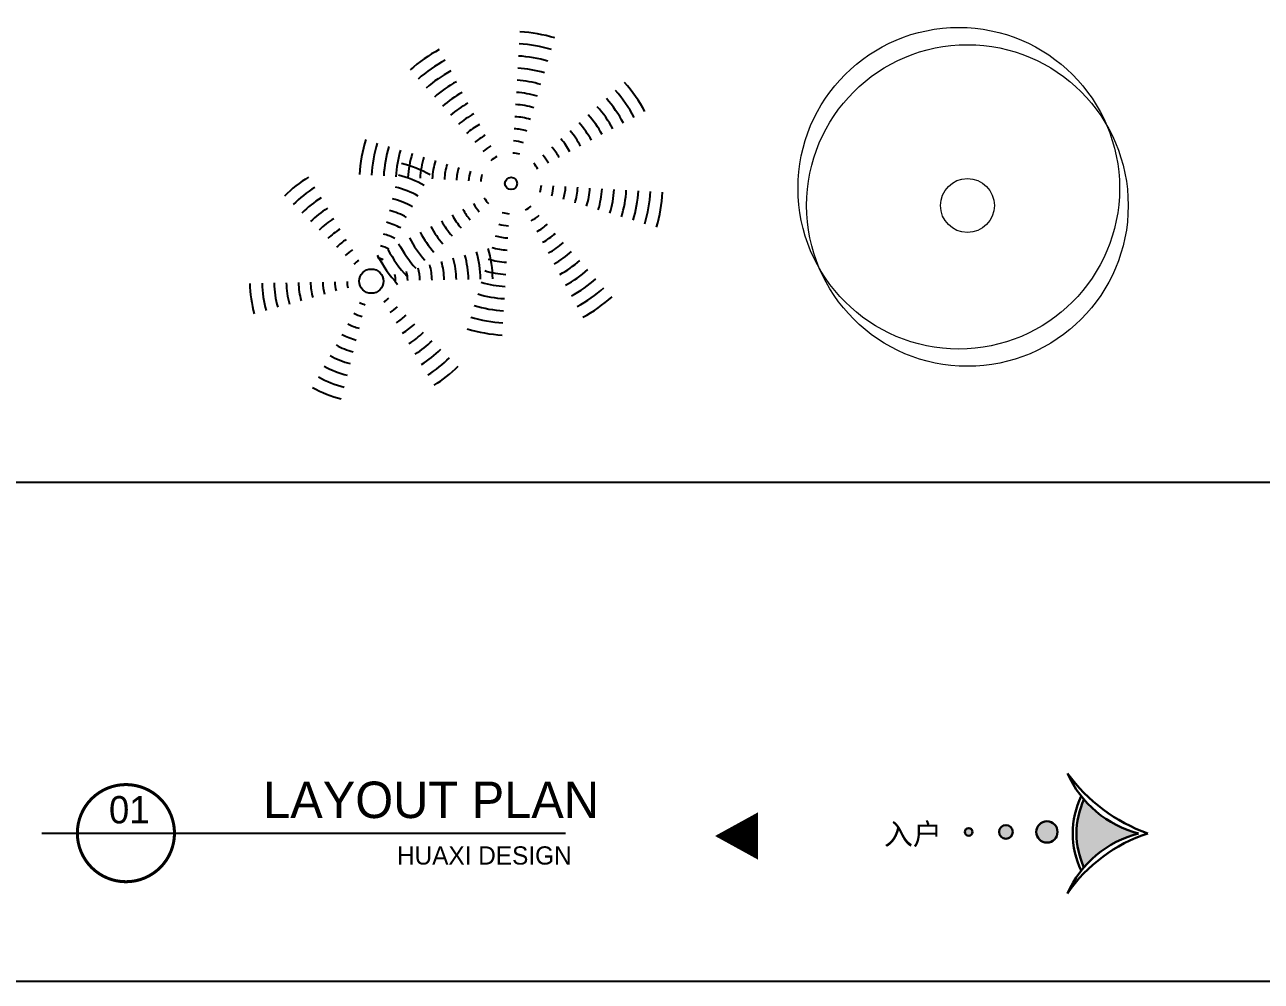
# Model space of a CAD drawing. Extents: x 185064 to 343242, y -369192 to -264966.
# Drawn here: x 221147 to 229290, y -355304 to -349006 of the extents above; entities that cross this region are included whole.
import ezdxf

# ---------------------------------------------------------------- set-up
doc = ezdxf.new("R2010")
doc.units = 0
doc.layers.add('1-门窗线', color=8, linetype='Continuous', lineweight=30)
doc.layers.add('家具内线', color=8, linetype='Continuous')
doc.layers.add('家具外线', color=4, linetype='Continuous')
doc.styles.add('CCD-HB', font='hbsmall.shx')
doc.styles.add('NAME-2', font='swisse.ttf')

# ---------------------------------------------------------------- blocks, each defined once
blk = doc.blocks.new('awretestr')
at = {"layer": '1-门窗线'}
blk.add_hatch(color=8, dxfattribs=at).paths.add_polyline_path([(435042.1, -437188.8, -0.154605), (435402.3, -436965.6, -0.154605), (435042.1, -436742.3, 0.220852)])
h = blk.add_hatch(color=8, dxfattribs=at)
edge = h.paths.add_edge_path()
edge.add_arc((434797.8, -436955.6), 70, 0, 360)
edge = h.paths.add_edge_path()
edge.add_arc((434528.3, -436955.6), 45, 0, 360)
edge = h.paths.add_edge_path()
edge.add_arc((434282.8, -436955.6), 25, 0, 360)
at = {"layer": '1-门窗线', "color": 3}
for centre, radius in [((434282.8, -436955.6), 25), ((434528.3, -436955.6), 45), ((434797.8, -436955.6), 70)]:
    blk.add_circle(centre, radius, dxfattribs=at)
for centre, radius, start, end in [((435574.5, -436285.4), 701.6, 203.97544, 255.791), ((435839.5, -435908.8), 1122, 216.13998, 250.3675), ((435522.8, -436965.6), 555, 153.86271, 206.13729), ((435522.8, -436965.6), 530, 155.09203, 204.90797), ((435574.5, -437645.7), 701.6, 104.209, 156.02456), ((435779.3, -437941.6), 1026.2, 107.97804, 145.51447)]:
    blk.add_arc(centre, radius, start, end, dxfattribs=at)
blk = doc.blocks.new('MK-ZW-0041')
at = {"layer": '家具内线', "color": 8}
for centre, radius in [((-121005.4, 2452.9), 10), ((-121243.6, 2304.3), 20)]:
    blk.add_circle(centre, radius, dxfattribs=at)
at = {"layer": '家具外线', "color": 8}
for centre, radius, start, end in [((-121005.4, 2452.9), 250, 70.2014, 83.6495), ((-121005.4, 2452.9), 250, 115.2014, 128.6495), ((-121005.4, 2452.9), 230, 70.2014, 83.6495), ((-121005.4, 2452.9), 230, 115.2014, 128.6495), ((-121005.4, 2452.9), 210, 70.2014, 83.6495), ((-121005.4, 2452.9), 210, 115.2014, 128.6495), ((-121005.4, 2452.9), 190, 70.2014, 83.6495), ((-121005.4, 2452.9), 190, 115.2014, 128.6495), ((-121005.4, 2452.9), 170, 115.2014, 128.6495), ((-121005.4, 2452.9), 170, 70.2014, 83.6495), ((-121005.4, 2452.9), 250, 25.2014, 38.6495), ((-121005.4, 2452.9), 150, 115.2014, 128.6495), ((-121005.4, 2452.9), 150, 70.2014, 83.6495), ((-121005.4, 2452.9), 230, 25.2014, 38.6495), ((-121005.4, 2452.9), 130, 115.2014, 128.6495), ((-121005.4, 2452.9), 130, 70.2014, 83.6495), ((-121005.4, 2452.9), 190, 25.2014, 38.6495), ((-121005.4, 2452.9), 210, 25.2014, 38.6495), ((-121005.4, 2452.9), 110, 115.2014, 128.6495), ((-121005.4, 2452.9), 110, 70.2014, 83.6495), ((-121005.4, 2452.9), 150, 25.2014, 38.6495), ((-121005.4, 2452.9), 170, 25.2014, 38.6495), ((-121005.4, 2452.9), 250, 160.2014, 173.6495), ((-121005.4, 2452.9), 230, 160.2014, 173.6495), ((-121005.4, 2452.9), 90, 115.2014, 128.6495), ((-121005.4, 2452.9), 90, 70.2014, 83.6495), ((-121005.4, 2452.9), 130, 25.2014, 38.6495), ((-121005.4, 2452.9), 210, 160.2014, 173.6495), ((-121005.4, 2452.9), 190, 160.2014, 173.6495), ((-121005.4, 2452.9), 170, 160.2014, 173.6495), ((-121005.4, 2452.9), 70, 115.2014, 128.6495), ((-121005.4, 2452.9), 70, 70.2014, 83.6495), ((-121005.4, 2452.9), 90, 25.2014, 38.6495), ((-121005.4, 2452.9), 110, 25.2014, 38.6495), ((-121243.6, 2304.3), 200, 58.0603, 72.5834), ((-121005.4, 2452.9), 150, 160.2014, 173.6495), ((-121005.4, 2452.9), 130, 160.2014, 173.6495), ((-121005.4, 2452.9), 110, 160.2014, 173.6495), ((-121005.4, 2452.9), 50, 115.2014, 128.6495), ((-121005.4, 2452.9), 50, 70.2014, 83.6495), ((-121005.4, 2452.9), 50, 25.2014, 38.6495), ((-121005.4, 2452.9), 70, 25.2014, 38.6495), ((-121243.6, 2304.3), 200, 118.0603, 132.5834), ((-121243.6, 2304.3), 180, 58.0603, 72.5834), ((-121005.4, 2452.9), 90, 160.2014, 173.6495), ((-121005.4, 2452.9), 70, 160.2014, 173.6495), ((-121005.4, 2452.9), 50, 160.2014, 173.6495), ((-121243.6, 2304.3), 180, 118.0603, 132.5834), ((-121243.6, 2304.3), 160, 118.0603, 132.5834), ((-121243.6, 2304.3), 160, 58.0603, 72.5834), ((-121005.4, 2452.9), 50, 340.2014, 353.6495), ((-121005.4, 2452.9), 70, 340.2014, 353.6495), ((-121005.4, 2452.9), 90, 340.2014, 353.6495), ((-121243.6, 2304.3), 140, 118.0603, 132.5834), ((-121243.6, 2304.3), 140, 58.0603, 72.5834), ((-121005.4, 2452.9), 70, 205.2014, 218.6495), ((-121005.4, 2452.9), 50, 205.2014, 218.6495), ((-121005.4, 2452.9), 110, 340.2014, 353.6495), ((-121005.4, 2452.9), 130, 340.2014, 353.6495), ((-121005.4, 2452.9), 150, 340.2014, 353.6495), ((-121005.4, 2452.9), 170, 340.2014, 353.6495), ((-121005.4, 2452.9), 190, 340.2014, 353.6495), ((-121005.4, 2452.9), 210, 340.2014, 353.6495), ((-121005.4, 2452.9), 230, 340.2014, 353.6495), ((-121005.4, 2452.9), 250, 340.2014, 353.6495), ((-121243.6, 2304.3), 120, 118.0603, 132.5834), ((-121243.6, 2304.3), 120, 58.0603, 72.5834), ((-121005.4, 2452.9), 110, 205.2014, 218.6495), ((-121005.4, 2452.9), 90, 205.2014, 218.6495), ((-121005.4, 2452.9), 50, 250.2014, 263.6495), ((-121005.4, 2452.9), 50, 295.2014, 308.6495), ((-121243.6, 2304.3), 100, 118.0603, 132.5834), ((-121243.6, 2304.3), 100, 58.0603, 72.5834), ((-121005.4, 2452.9), 150, 205.2014, 218.6495), ((-121005.4, 2452.9), 130, 205.2014, 218.6495), ((-121005.4, 2452.9), 70, 250.2014, 263.6495), ((-121005.4, 2452.9), 70, 295.2014, 308.6495), ((-121005.4, 2452.9), 90, 295.2014, 308.6495), ((-121243.6, 2304.3), 80, 118.0603, 132.5834), ((-121243.6, 2304.3), 60, 58.0603, 72.5834), ((-121243.6, 2304.3), 80, 58.0603, 72.5834), ((-121005.4, 2452.9), 210, 205.2014, 218.6495), ((-121005.4, 2452.9), 190, 205.2014, 218.6495), ((-121005.4, 2452.9), 170, 205.2014, 218.6495), ((-121005.4, 2452.9), 90, 250.2014, 263.6495), ((-121005.4, 2452.9), 110, 295.2014, 308.6495), ((-121243.6, 2304.3), 60, 118.0603, 132.5834), ((-121005.4, 2452.9), 250, 205.2014, 218.6495), ((-121243.6, 2304.3), 40, 58.0603, 72.5834), ((-121005.4, 2452.9), 230, 205.2014, 218.6495), ((-121243.6, 2304.3), 180, 358.0603, 12.5834), ((-121243.6, 2304.3), 200, 358.0603, 12.5834), ((-121005.4, 2452.9), 110, 250.2014, 263.6495), ((-121005.4, 2452.9), 130, 295.2014, 308.6495), ((-121243.6, 2304.3), 40, 118.0603, 132.5834), ((-121243.6, 2304.3), 80, 358.0603, 12.5834), ((-121243.6, 2304.3), 100, 358.0603, 12.5834), ((-121243.6, 2304.3), 120, 358.0603, 12.5834), ((-121243.6, 2304.3), 140, 358.0603, 12.5834), ((-121243.6, 2304.3), 160, 358.0603, 12.5834), ((-121005.4, 2452.9), 130, 250.2014, 263.6495), ((-121005.4, 2452.9), 150, 295.2014, 308.6495), ((-121243.6, 2304.3), 200, 178.0603, 192.5834), ((-121243.6, 2304.3), 180, 178.0603, 192.5834), ((-121243.6, 2304.3), 160, 178.0603, 192.5834), ((-121243.6, 2304.3), 140, 178.0603, 192.5834), ((-121243.6, 2304.3), 120, 178.0603, 192.5834), ((-121243.6, 2304.3), 100, 178.0603, 192.5834), ((-121243.6, 2304.3), 80, 178.0603, 192.5834), ((-121243.6, 2304.3), 60, 178.0603, 192.5834), ((-121243.6, 2304.3), 40, 178.0603, 192.5834), ((-121243.6, 2304.3), 40, 358.0603, 12.5834), ((-121243.6, 2304.3), 60, 358.0603, 12.5834), ((-121005.4, 2452.9), 150, 250.2014, 263.6495), ((-121005.4, 2452.9), 170, 295.2014, 308.6495), ((-121005.4, 2452.9), 190, 295.2014, 308.6495), ((-121005.4, 2452.9), 170, 250.2014, 263.6495), ((-121005.4, 2452.9), 210, 295.2014, 308.6495), ((-121243.6, 2304.3), 40, 238.0603, 252.5834), ((-121243.6, 2304.3), 40, 298.0603, 312.5834), ((-121243.6, 2304.3), 60, 298.0603, 312.5834), ((-121005.4, 2452.9), 190, 250.2014, 263.6495), ((-121005.4, 2452.9), 230, 295.2014, 308.6495), ((-121243.6, 2304.3), 60, 238.0603, 252.5834), ((-121243.6, 2304.3), 80, 298.0603, 312.5834), ((-121005.4, 2452.9), 210, 250.2014, 263.6495), ((-121005.4, 2452.9), 250, 295.2014, 308.6495), ((-121243.6, 2304.3), 100, 238.0603, 252.5834), ((-121243.6, 2304.3), 80, 238.0603, 252.5834), ((-121243.6, 2304.3), 100, 298.0603, 312.5834), ((-121005.4, 2452.9), 230, 250.2014, 263.6495), ((-121243.6, 2304.3), 120, 238.0603, 252.5834), ((-121243.6, 2304.3), 120, 298.0603, 312.5834), ((-121243.6, 2304.3), 140, 298.0603, 312.5834), ((-121005.4, 2452.9), 250, 250.2014, 263.6495), ((-121243.6, 2304.3), 140, 238.0603, 252.5834), ((-121243.6, 2304.3), 160, 298.0603, 312.5834), ((-121243.6, 2304.3), 160, 238.0603, 252.5834), ((-121243.6, 2304.3), 180, 298.0603, 312.5834), ((-121243.6, 2304.3), 180, 238.0603, 252.5834), ((-121243.6, 2304.3), 200, 298.0603, 312.5834), ((-121243.6, 2304.3), 200, 238.0603, 252.5834)]:
    blk.add_arc(centre, radius, start, end, dxfattribs=at)

msp = doc.modelspace()

# ---------------------------------------------------------------- linework, layer by layer
at = {"color": 8}
for p, q in [((185063.7, -352018.9), (285394.8, -352018.9)), ((185063.7, -355303.8), (261952.9, -355303.8))]:
    msp.add_line(p, q, dxfattribs=at)
at = {"color": 3}
msp.add_line((221258.9, -354328.7), (224708.1, -354328.7), dxfattribs=at)
at = {"color": 3, "const_width": 20}
for points in [[(221493.3, -354328.7, -1), (222133, -354328.7, -1)], [(221493.3, -354328.7, 1), (222133, -354328.7, 1)]]:
    msp.add_lwpolyline(points, format="xyb", dxfattribs=at)
at = {"color": 3}
msp.add_lwpolyline([(225976.1, -354347.4, 312, 0, 0), (225692.6, -354347.4, 0, 0, 0)], format="xyseb", dxfattribs=at)
at = {"color": 8, "lineweight": 0}
for centre, radius in [((227297.8, -350082.9), 1058.7), ((227354.7, -350196.6), 1058.7), ((227354.7, -350196.6), 177.6)]:
    msp.add_circle(centre, radius, dxfattribs=at)
at = {"color": 3}
msp.add_circle((221813.2, -354328.7), 319.8, dxfattribs=at)

# ---------------------------------------------------------------- block references
at = {"color": 8, "xscale": 3.999999999999998, "yscale": 3.999999999999998, "zscale": 3.999999999999998, "rotation": 3.011340345297183}
msp.add_blockref('MK-ZW-0041', (708218.1, -334421.7), dxfattribs=at)
at = {"color": 3, "lineweight": -2}
msp.add_blockref('awretestr', (-206919.9, 82635), dxfattribs=at)

# ---------------------------------------------------------------- texts
at = {"color": 3, "width": 2559.39, "attachment_point": 1, "style": 'CCD-HB'}
for s, insert, char_height in [('{\\f经典繁仿黑|b0|i0|c134|p49;LAYOUT PLAN}', (222716.9, -353989.3), 240), ('{\\f经典繁仿黑|b0|i0|c134|p49;01}', (221701.5, -354084.4), 180), ('{\\f经典繁仿黑|b0|i0|c134|p49;HUAXI DESIGN}', (223598.2, -354415.6), 120)]:
    msp.add_mtext(s, dxfattribs=dict(at, insert=insert, char_height=char_height))
at = {"color": 3, "insert": (226804.5, -354264.5), "char_height": 140, "attachment_point": 1, "style": 'NAME-2'}
msp.add_mtext_dynamic_manual_height_columns('{\\fMicrosoft YaHei|b0|i0|c134|p34;入户}', width=1045.677, gutter_width=12.5, heights=[0], dxfattribs=at)

doc.saveas('drawing.dxf')
